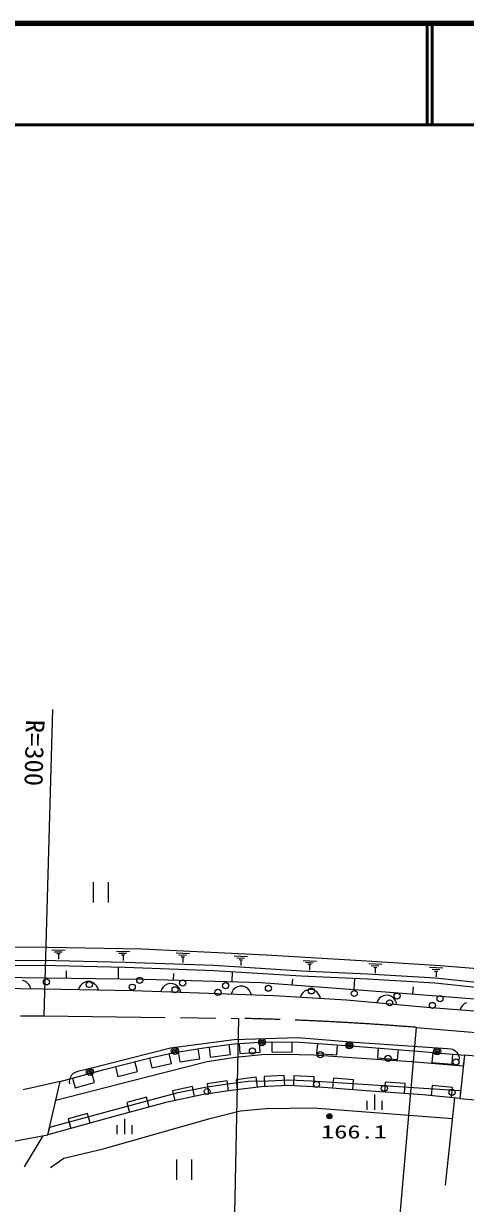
# Model space of a CAD drawing. Units: millimetres, scale not verified. Extents: x 40000 to 680000, y 20000 to 380000.
# Drawn here: x 468894 to 512520, y 263563 to 380000 of the extents above; entities that cross this region are included whole.
import ezdxf
from ezdxf.enums import TextEntityAlignment as Align

# ---------------------------------------------------------------- set-up
doc = ezdxf.new("R2010")
doc.units = ezdxf.units.MM
doc.header["$LTSCALE"] = 1000
doc.linetypes.add('CHAIN', pattern=[18.5, 12, -1.5, 3.5, -1.5])
for name, color, linetype, lineweight in [('M-BGD', 7, 'Continuous', 25), ('M-BMK', 2, 'CHAIN', 13), ('M-STR-HTXT', 7, 'Continuous', 13), ('M-TTL', 2, 'Continuous', 140), ('M-TTL-LINE', 7, 'Continuous', 50)]:
    doc.layers.add(name, color=color, linetype=linetype, lineweight=lineweight)
doc.styles.add('ＭＳ ゴシック', font='')
doc.styles.get('ＭＳ ゴシック').set_extended_font_data('MS Gothic')

msp = doc.modelspace()

# ---------------------------------------------------------------- linework, layer by layer
at = {"layer": 'M-BGD'}
for p, q in [((475772, 295264), (475772, 293264)), ((477292, 293264), (477292, 295264)), ((471681, 288591), (473002, 288566)), ((471939, 288407), (472698, 288391)), ((472181, 288235), (472501, 288227)), ((472341, 288231), (472356, 287654)), ((478053, 288457), (479374, 288432)), ((478310, 288273), (479069, 288257)), ((478552, 288101), (478872, 288093)), ((478712, 288097), (478728, 287520)), ((483960, 288280), (485279, 288215)), ((484212, 288089), (484970, 288049)), ((484448, 287909), (484768, 287891)), ((484608, 287900), (484605, 287323)), ((489686, 287997), (491005, 287931)), ((489938, 287806), (490696, 287765)), ((490174, 287625), (490494, 287608)), ((490334, 287617), (490331, 287040)), ((470674, 287535), (456467, 287440)), ((470670, 287035), (456470, 286940)), ((478909, 286845), (470670, 287035)), ((478924, 287344), (470674, 287535)), ((473120, 285787), (473129, 286502)), ((478254, 285720), (478268, 286859)), ((487690, 286526), (478909, 286845)), ((487715, 287026), (478924, 287344)), ((496309, 285985), (487690, 286526)), ((496336, 286484), (487715, 287026)), ((502866, 286198), (496336, 286484)), ((496487, 287550), (497807, 287485)), ((496739, 287359), (497497, 287319)), ((496975, 287179), (497295, 287161)), ((497135, 287170), (497133, 286593)), ((502973, 287245), (504292, 287180)), ((503225, 287054), (503983, 287014)), ((503461, 286874), (503781, 286856)), ((503621, 286865), (503618, 286288)), ((508975, 286870), (510295, 286804)), ((509227, 286679), (509985, 286638)), ((509463, 286499), (509783, 286481)), ((509623, 286490), (509620, 285913)), ((465420, 285886), (480820, 285687)), ((469028, 285484), (468789, 285569)), ((469226, 285361), (469028, 285484)), ((469422, 285157), (469226, 285361)), ((474907, 285379), (474705, 285263)), ((475149, 285455), (474907, 285379)), ((475469, 285449), (475149, 285455)), ((475707, 285365), (475469, 285449)), ((475905, 285241), (475707, 285365)), ((480820, 285687), (492367, 285369)), ((483707, 285607), (483725, 286245)), ((489480, 285448), (489507, 286412)), ((492367, 285369), (504590, 284453)), ((495423, 285140), (495463, 285678)), ((502839, 285698), (496309, 285985)), ((501534, 284682), (501614, 285752)), ((509514, 285285), (502839, 285698)), ((509555, 285784), (502866, 286198)), ((516962, 284521), (509514, 285285)), ((517008, 285019), (509555, 285784)), ((470874, 284692), (461836, 284851)), ((469539, 284955), (469422, 285157)), ((469614, 284714), (469539, 284955)), ((479713, 284532), (470874, 284692)), ((474378, 284869), (474294, 284630)), ((474502, 285066), (474378, 284869)), ((474705, 285263), (474502, 285066)), ((476101, 285038), (475905, 285241)), ((476218, 284835), (476101, 285038)), ((476293, 284594), (476218, 284835)), ((487158, 284294), (479713, 284532)), ((482524, 284682), (482436, 284445)), ((482650, 284878), (482524, 284682)), ((482857, 285072), (482650, 284878)), ((483060, 285185), (482857, 285072)), ((483303, 285258), (483060, 285185)), ((483623, 285247), (483303, 285258)), ((483860, 285160), (483623, 285247)), ((484056, 285033), (483860, 285160)), ((484249, 284827), (484056, 285033)), ((484363, 284623), (484249, 284827)), ((484435, 284381), (484363, 284623)), ((493608, 284055), (487158, 284294)), ((489473, 284448), (489384, 284211)), ((489600, 284643), (489473, 284448)), ((489808, 284836), (489600, 284643)), ((490012, 284948), (489808, 284836)), ((490255, 285019), (490012, 284948)), ((490574, 285008), (490255, 285019)), ((490811, 284919), (490574, 285008)), ((491007, 284791), (490811, 284919)), ((491199, 284584), (491007, 284791)), ((491312, 284380), (491199, 284584)), ((491383, 284137), (491312, 284380)), ((496297, 284131), (496203, 283896)), ((496429, 284323), (496297, 284131)), ((496641, 284511), (496429, 284323)), ((496848, 284619), (496641, 284511)), ((497092, 284684), (496848, 284619)), ((497412, 284664), (497092, 284684)), ((497646, 284570), (497412, 284664)), ((497839, 284438), (497646, 284570)), ((498026, 284226), (497839, 284438)), ((498134, 284019), (498026, 284226)), ((504671, 284109), (504425, 284051)), ((504590, 284453), (515539, 283577)), ((504990, 284080), (504671, 284109)), ((507327, 284234), (507384, 284942)), ((500793, 283617), (493608, 284055)), ((498199, 283775), (498134, 284019)), ((508717, 282900), (500793, 283617)), ((503860, 283580), (503759, 283348)), ((503998, 283769), (503860, 283580)), ((504215, 283950), (503998, 283769)), ((504425, 284051), (504215, 283950)), ((505222, 283979), (504990, 284080)), ((505410, 283842), (505222, 283979)), ((505591, 283624), (505410, 283842)), ((505693, 283414), (505591, 283624)), ((505751, 283168), (505693, 283414)), ((512194, 283064), (512059, 282874)), ((512410, 283247), (512194, 283064)), ((512619, 283351), (512410, 283247)), ((517197, 282223), (508717, 282900)), ((512059, 282874), (511960, 282641)), ((483399, 278914), (489687, 279746)), ((489687, 279746), (495975, 279931)), ((489698, 279304), (492667, 279514)), ((492250, 278482), (492180, 279480)), ((492667, 279514), (496159, 279479)), ((493413, 279507), (493403, 278507)), ((495402, 278487), (495412, 279487)), ((495975, 279931), (501616, 279469)), ((496159, 279479), (501641, 279095)), ((501616, 279469), (509753, 278914)), ((475354, 276879), (483399, 278914)), ((481003, 277838), (483587, 278431)), ((483494, 277384), (483270, 278359)), ((483587, 278431), (486695, 278920)), ((484153, 278521), (484309, 277533)), ((486285, 277843), (486129, 278831)), ((486695, 278920), (489698, 279304)), ((487205, 278986), (487332, 277994)), ((489316, 278247), (489189, 279239)), ((490185, 279339), (490255, 278341)), ((490255, 278341), (492250, 278482)), ((493403, 278507), (495402, 278487)), ((497902, 279357), (497832, 278359)), ((497832, 278359), (499827, 278220)), ((499827, 278220), (499897, 279217)), ((501641, 279095), (508171, 278571)), ((503909, 278913), (503829, 277916)), ((505823, 277756), (505903, 278753)), ((508171, 278571), (512420, 278206)), ((509299, 278474), (509213, 277478)), ((509753, 278914), (510751, 278846)), ((510751, 278846), (511070, 278824)), ((511070, 278824), (511267, 278771)), ((511206, 277307), (511292, 278303)), ((511267, 278771), (511498, 278634)), ((511498, 278634), (511650, 278504)), ((511650, 278504), (511758, 278336)), ((511758, 278336), (511862, 278088)), ((476848, 276790), (481003, 277838)), ((480140, 276589), (479895, 277559)), ((487009, 277524), (481073, 276022)), ((481321, 277911), (481545, 276936)), ((481545, 276936), (483494, 277384)), ((484309, 277533), (486285, 277843)), ((489803, 277978), (487009, 277524)), ((487332, 277994), (489316, 278247)), ((492422, 278222), (489803, 277978)), ((494657, 278257), (492422, 278222)), ((497555, 278187), (494657, 278257)), ((502270, 277873), (497555, 278187)), ((507193, 277524), (502270, 277873)), ((503829, 277916), (505823, 277756)), ((512303, 277107), (507193, 277524)), ((509213, 277478), (511206, 277307)), ((511862, 278088), (511888, 277886)), ((511888, 277886), (511880, 277766)), ((512420, 278206), (511966, 273932)), ((512420, 278206), (511966, 273932)), ((512420, 278206), (512303, 277107)), ((513911, 278048), (512420, 278206)), ((481073, 276022), (472084, 273721)), ((472516, 275603), (476848, 276790)), ((473446, 275778), (473513, 276001)), ((473513, 276001), (473658, 276244)), ((473658, 276244), (473823, 276410)), ((473823, 276410), (474075, 276556)), ((474075, 276556), (474385, 276634)), ((474385, 276634), (475354, 276879)), ((475911, 275496), (475646, 276461)), ((477956, 277070), (478200, 276100)), ((478200, 276100), (480140, 276589)), ((491855, 276024), (489871, 275769)), ((491982, 275032), (491855, 276024)), ((494639, 276170), (492641, 276091)), ((492641, 276091), (492680, 275092)), ((494678, 275171), (494639, 276170)), ((495589, 276158), (495544, 275159)), ((497587, 276068), (495589, 276158)), ((497542, 275069), (497587, 276068)), ((472516, 275603), (468840, 274781)), ((471305, 270327), (472516, 275603)), ((472084, 273721), (472516, 275603)), ((473427, 275526), (473446, 275778)), ((473467, 275371), (473427, 275526)), ((473717, 275932), (473982, 274968)), ((473982, 274968), (475911, 275496)), ((485560, 275097), (483604, 274677)), ((484146, 274520), (486835, 275044)), ((485770, 274119), (485560, 275097)), ((486835, 275044), (489035, 275359)), ((488995, 275650), (487014, 275371)), ((487014, 275371), (487154, 274381)), ((489135, 274660), (488995, 275650)), ((489035, 275359), (491060, 275638)), ((492352, 275079), (489628, 274730)), ((489871, 275769), (489998, 274777)), ((491060, 275638), (493086, 275673)), ((495006, 275184), (492352, 275079)), ((493086, 275673), (495111, 275743)), ((498079, 275044), (495006, 275184)), ((495111, 275743), (497276, 275673)), ((497276, 275673), (500349, 275463)), ((502724, 274660), (498079, 275044)), ((499487, 275931), (499405, 274935)), ((501480, 275766), (499487, 275931)), ((500349, 275463), (504435, 275184)), ((501398, 274770), (501480, 275766)), ((504435, 275184), (508381, 274939)), ((504588, 275534), (504519, 274537)), ((506583, 275397), (504588, 275534)), ((506515, 274399), (506583, 275397)), ((508381, 274939), (512049, 274719)), ((509236, 275193), (509143, 274198)), ((511228, 275006), (509236, 275193)), ((511134, 274010), (511228, 275006)), ((477546, 272740), (484146, 274520)), ((481029, 274034), (479097, 273516)), ((481288, 273069), (481029, 274034)), ((486660, 274311), (482924, 273508)), ((483604, 274677), (483814, 273699)), ((489628, 274730), (486660, 274311)), ((508311, 274276), (502724, 274660)), ((502783, 273701), (502783, 272801)), ((503533, 274301), (503533, 272801)), ((504283, 273701), (504283, 272801)), ((511966, 273932), (508311, 274276)), ((511458, 273980), (510508, 265376)), ((512049, 274719), (511966, 273932)), ((511966, 273932), (513457, 273773)), ((471478, 271080), (477546, 272740)), ((482924, 273508), (477721, 272111)), ((479097, 273516), (479356, 272550)), ((487430, 271991), (490315, 272688)), ((490315, 272688), (492802, 272936)), ((492802, 272936), (497477, 272986)), ((497477, 272986), (501406, 272688)), ((501406, 272688), (511232, 271940)), ((477721, 272111), (471305, 270327)), ((475208, 272450), (473282, 271914)), ((473282, 271914), (473550, 270951)), ((475476, 271487), (475208, 272450)), ((476737, 268957), (487430, 271991)), ((478843, 271896), (478843, 270396)), ((467586, 269635), (471305, 270327)), ((470811, 270235), (468949, 267156)), ((471305, 270327), (471478, 271080)), ((478093, 271296), (478093, 270396)), ((479593, 271296), (479593, 270396)), ((471564, 267117), (472857, 268012)), ((472857, 268012), (476737, 268957)), ((484001, 267893), (484001, 265893)), ((485521, 265893), (485521, 267893))]:
    msp.add_line(p, q, dxfattribs=at)
msp.add_lwpolyline([(518609, 286323), (510030, 287005), (502220, 287489), (492853, 288063), (480563, 288653), (469370, 288861), (462813, 288786)], dxfattribs=at)
for centre, radius in [((471150, 285424), 300), ((475385, 285165), 300), ((480368, 285570), 300), ((484603, 285312), 300), ((488838, 285054), 300), ((479619, 284907), 300), ((483854, 284649), 300), ((488089, 284391), 300), ((493073, 284796), 300), ((497307, 284538), 300), ((501542, 284279), 300), ((505777, 284021), 300), ((505028, 283359), 300), ((509263, 283100), 300), ((510012, 283763), 300), ((492429, 279477), 350), ((492429, 279477), 210), ((492429, 279477), 70), ((501058, 279163), 350), ((483831, 278618), 350), ((483831, 278618), 210), ((483831, 278618), 70), ((491489, 278604), 300), ((498188, 278241), 300), ((501058, 279163), 210), ((501058, 279163), 70), ((509729, 278565), 350), ((509729, 278565), 210), ((509729, 278565), 70), ((504886, 277878), 300), ((511585, 277515), 300), ((475440, 276540), 350), ((475440, 276540), 210), ((475440, 276540), 70), ((487021, 274608), 300), ((497815, 275309), 300), ((504512, 274910), 300), ((511208, 274512), 300), ((499094, 272164), 250), ((499094, 272164), 150), ((499094, 272164), 50)]:
    msp.add_circle(centre, radius, dxfattribs=at)
at = {"layer": 'M-BMK'}
for p, q in [((470888, 282080), (490108, 281824)), ((507704, 280931), (552832, 277070))]:
    msp.add_line(p, q, dxfattribs=at)
for centre, start, end in [((469422, 582077), 269.84166, 270.28003), ((483694, -18107), 85.40959, 88.77492)]:
    msp.add_arc(centre, 300000, start, end, dxfattribs=at)
at = {"layer": 'M-STR-HTXT'}
for p, q in [((471737, 312322), (470888, 282080)), ((490108, 281824), (489494, 251976)), ((505110, 251332), (507704, 280931))]:
    msp.add_line(p, q, dxfattribs=at)
at = {"layer": 'M-TTL'}
msp.add_line((680000, 380000), (40000, 380000), dxfattribs=at)
at = {"layer": 'M-TTL-LINE'}
for p, q in [((508747, 380000), (508747, 370000)), ((509247, 380000), (509247, 370000)), ((40000, 370000), (680000, 370000))]:
    msp.add_line(p, q, dxfattribs=at)

# ---------------------------------------------------------------- texts
at = {"layer": 'M-BGD', "style": 'ＭＳ ゴシック', "width": 1.45}
msp.add_text('166.1', height=1320, dxfattribs=at).set_placement((498262, 269574), align=Align.BOTTOM_LEFT)
at = {"layer": 'M-STR-HTXT', "style": 'ＭＳ ゴシック', "width": 1.05}
msp.add_text('R=300', height=1833, rotation=268.7, dxfattribs=at).set_placement((468587, 311329), align=Align.BOTTOM_LEFT)

doc.saveas('drawing.dxf')
